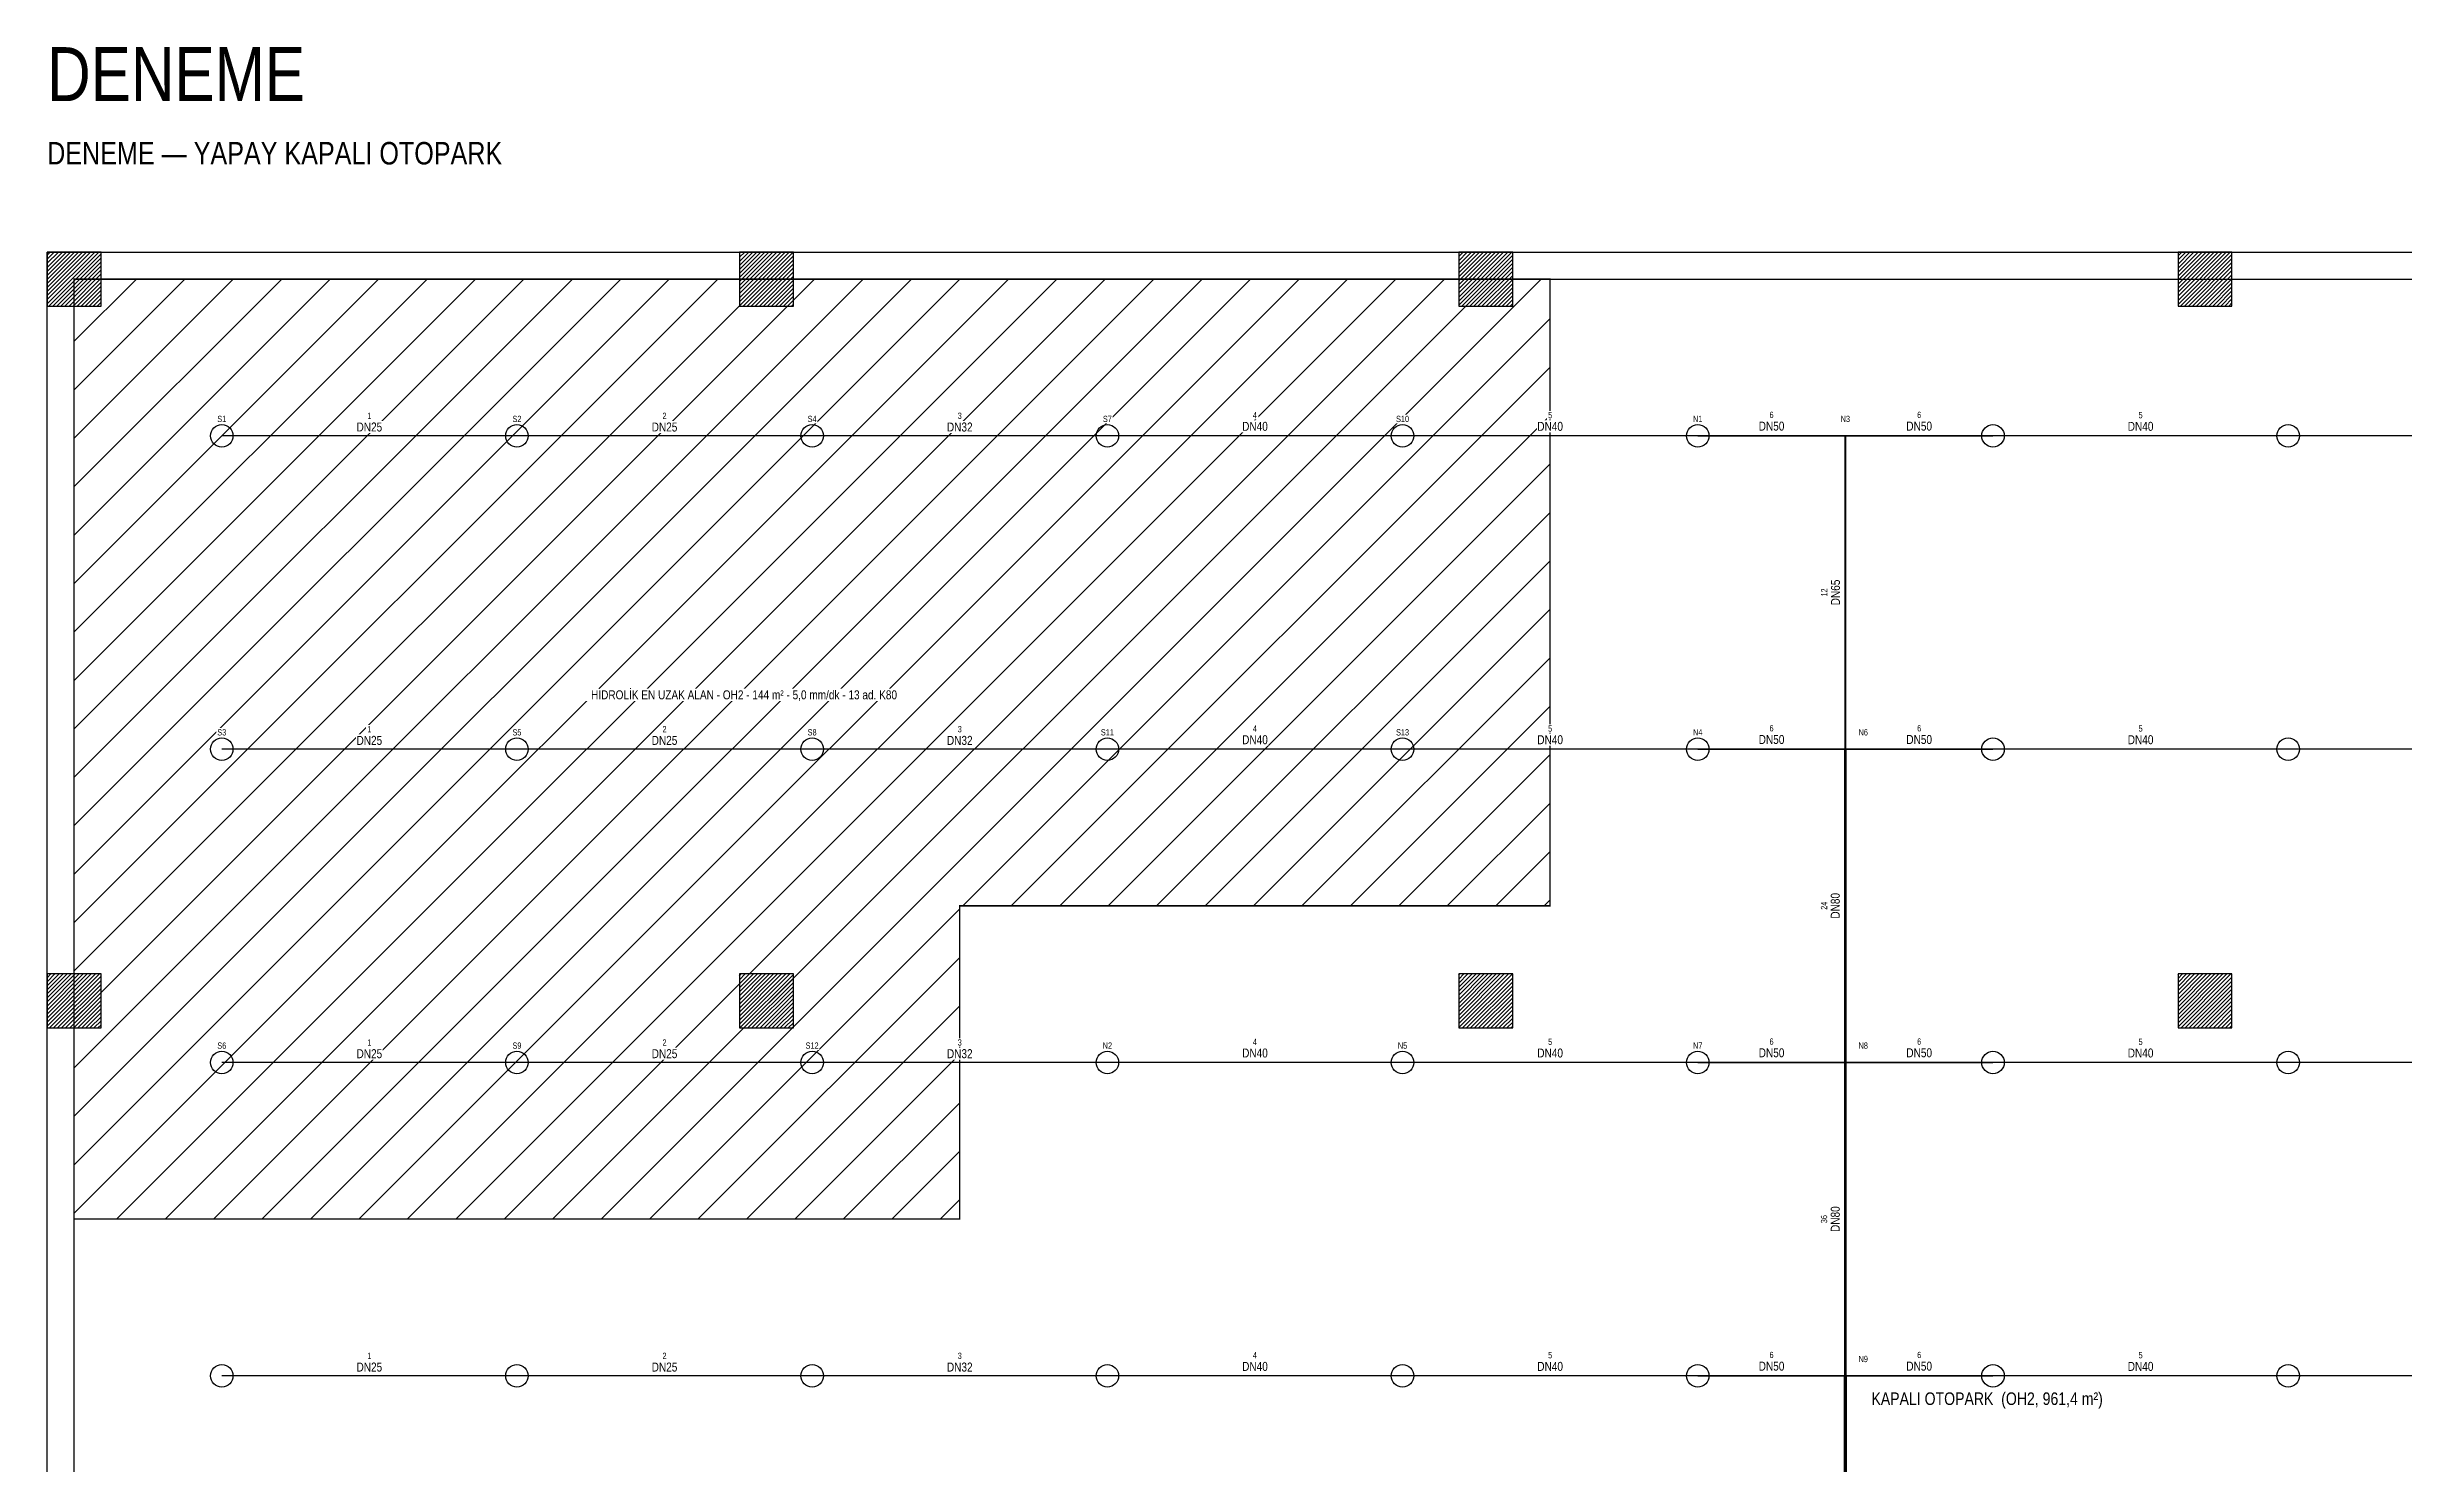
# Model space of a CAD drawing. Header units: centimetres. Extents: x 0 to 6680, y -426 to 2728.
# Drawn here: x 0 to 2622, y 1151 to 2728 of the extents above; entities that cross this region are included whole.
import ezdxf
from ezdxf.enums import TextEntityAlignment as Align

# ---------------------------------------------------------------- set-up
doc = ezdxf.new("R2010")
doc.units = ezdxf.units.CM
doc.linetypes.add('DASHED', pattern=[1.524, 1.27, -0.254])
for name, color, linetype in [('ROTAS-MIMARI-DUVAR', 8, 'Continuous'), ('ROTAS-MIMARI-KOLON', 8, 'Continuous'), ('ROTAS-MIMARI-KOLON-TARAMA', 9, 'Continuous'), ('ROTAS-MIMARI-MAHAL', 7, 'Continuous'), ('ROTAS-YANGIN-BASLIK', 7, 'Continuous'), ('ROTAS-YANGIN-DUGUM', 3, 'Continuous'), ('ROTAS-YANGIN-HIDROLIK-ALAN', 2, 'Continuous'), ('ROTAS-YANGIN-HIDROLIK-TARAMA', 8, 'Continuous'), ('ROTAS-YANGIN-SPR-BORU', 140, 'Continuous'), ('ROTAS-YANGIN-SPR-CAP', 141, 'Continuous'), ('ROTAS-YANGIN-SPRINKLER', 15, 'Continuous')]:
    doc.layers.add(name, color=color, linetype=linetype)
doc.styles.add('ROTAS', font='arial.ttf')

# ---------------------------------------------------------------- blocks, each defined once
blk = doc.blocks.new('ROTAS-SPR-DIK')
blk.add_circle((0, 0), 12.5)

msp = doc.modelspace()

# ---------------------------------------------------------------- hatches: boundary and pattern name
at = {"layer": 'ROTAS-MIMARI-KOLON-TARAMA'}
h = msp.add_hatch(dxfattribs=at)
h.set_pattern_fill('ANSI31')
h.paths.add_polyline_path([(0, 2440), (60, 2440), (60, 2500), (0, 2500)])
h = msp.add_hatch(dxfattribs=at)
h.set_pattern_fill('ANSI31')
h.paths.add_polyline_path([(770, 2440), (830, 2440), (830, 2500), (770, 2500)])
h = msp.add_hatch(dxfattribs=at)
h.set_pattern_fill('ANSI31')
h.paths.add_polyline_path([(1570, 2440), (1630, 2440), (1630, 2500), (1570, 2500)])
h = msp.add_hatch(dxfattribs=at)
h.set_pattern_fill('ANSI31')
h.paths.add_polyline_path([(2370, 2440), (2430, 2440), (2430, 2500), (2370, 2500)])
h = msp.add_hatch(dxfattribs=at)
h.set_pattern_fill('ANSI31')
h.paths.add_polyline_path([(0, 1637), (60, 1637), (60, 1697), (0, 1697)])
h = msp.add_hatch(dxfattribs=at)
h.set_pattern_fill('ANSI31')
h.paths.add_polyline_path([(770, 1637), (830, 1637), (830, 1697), (770, 1697)])
h = msp.add_hatch(dxfattribs=at)
h.set_pattern_fill('ANSI31')
h.paths.add_polyline_path([(1570, 1637), (1630, 1637), (1630, 1697), (1570, 1697)])
h = msp.add_hatch(dxfattribs=at)
h.set_pattern_fill('ANSI31')
h.paths.add_polyline_path([(2370, 1637), (2430, 1637), (2430, 1697), (2370, 1697)])
at = {"layer": 'ROTAS-YANGIN-HIDROLIK-TARAMA'}
h = msp.add_hatch(dxfattribs=at)
h.set_pattern_fill('ANSI31', scale=12)
h.paths.add_polyline_path([(30.033, 2469.986), (1671.667, 2469.986), (1671.667, 1772.814), (1014.967, 1772.814), (1014.967, 1424.314), (30.033, 1424.314)])

# ---------------------------------------------------------------- linework, layer by layer
at = {"layer": 'ROTAS-MIMARI-DUVAR'}
for p, q in [((0, 2500), (4000, 2500)), ((0, 0), (0, 2500)), ((30, 2470), (3970, 2470)), ((30, 30), (30, 2470))]:
    msp.add_line(p, q, dxfattribs=at)
at = {"layer": 'ROTAS-MIMARI-KOLON'}
for points in [[(0, 2440), (60, 2440), (60, 2500), (0, 2500)], [(770, 2440), (830, 2440), (830, 2500), (770, 2500)], [(1570, 2440), (1630, 2440), (1630, 2500), (1570, 2500)], [(2370, 2440), (2430, 2440), (2430, 2500), (2370, 2500)], [(0, 1637), (60, 1637), (60, 1697), (0, 1697)], [(770, 1637), (830, 1637), (830, 1697), (770, 1697)], [(1570, 1637), (1630, 1637), (1630, 1697), (1570, 1697)], [(2370, 1637), (2430, 1637), (2430, 1697), (2370, 1697)]]:
    msp.add_lwpolyline(points, close=True, dxfattribs=at)
at = {"layer": 'ROTAS-YANGIN-HIDROLIK-ALAN', "linetype": 'DASHED', "ltscale": 8, "const_width": 1.5}
msp.add_lwpolyline([(30.033, 2469.986), (1671.667, 2469.986), (1671.667, 1772.814), (1014.967, 1772.814), (1014.967, 1424.314), (30.033, 1424.314)], close=True, dxfattribs=at)
at = {"layer": 'ROTAS-YANGIN-SPR-BORU'}
for points in [[(522.5, 2295.7), (194.2, 2295.7)], [(850.8, 2295.7), (522.5, 2295.7)], [(1179.2, 2295.7), (850.8, 2295.7)], [(522.5, 1947.1), (194.2, 1947.1)], [(850.8, 1947.1), (522.5, 1947.1)], [(1179.2, 1947.1), (850.8, 1947.1)], [(522.5, 1598.6), (194.2, 1598.6)], [(850.8, 1598.6), (522.5, 1598.6)], [(1179.2, 1598.6), (850.8, 1598.6)], [(522.5, 1250), (194.2, 1250)], [(850.8, 1250), (522.5, 1250)], [(1179.2, 1250), (850.8, 1250)]]:
    msp.add_lwpolyline(points, dxfattribs=at)
for points, const_width in [([(1507.5, 2295.7), (1179.2, 2295.7)], 1.5), ([(1835.8, 2295.7), (1507.5, 2295.7)], 1.5), ([(2000, 2295.7), (1835.8, 2295.7)], 2), ([(2000, 1947.1), (2000, 2295.7)], 2.5), ([(2000, 2295.7), (2164.2, 2295.7)], 2), ([(2164.2, 2295.7), (2492.5, 2295.7)], 1.5), ([(2492.5, 2295.7), (2820.8, 2295.7)], 1.5), ([(1507.5, 1947.1), (1179.2, 1947.1)], 1.5), ([(1835.8, 1947.1), (1507.5, 1947.1)], 1.5), ([(2000, 1947.1), (1835.8, 1947.1)], 2), ([(2000, 1598.6), (2000, 1947.1)], 3), ([(2000, 1947.1), (2164.2, 1947.1)], 2), ([(2164.2, 1947.1), (2492.5, 1947.1)], 1.5), ([(2492.5, 1947.1), (2820.8, 1947.1)], 1.5), ([(2000, 1598.6), (1835.8, 1598.6)], 2), ([(2000, 1250), (2000, 1598.6)], 3), ([(2000, 1598.6), (2164.2, 1598.6)], 2), ([(1507.5, 1598.6), (1179.2, 1598.6)], 1.5), ([(1835.8, 1598.6), (1507.5, 1598.6)], 1.5), ([(2164.2, 1598.6), (2492.5, 1598.6)], 1.5), ([(2492.5, 1598.6), (2820.8, 1598.6)], 1.5), ([(1507.5, 1250), (1179.2, 1250)], 1.5), ([(1835.8, 1250), (1507.5, 1250)], 1.5), ([(2000, 1250), (1835.8, 1250)], 2), ([(2000, 901.4), (2000, 1250)], 4), ([(2000, 1250), (2164.2, 1250)], 2), ([(2164.2, 1250), (2492.5, 1250)], 1.5), ([(2492.5, 1250), (2820.8, 1250)], 1.5)]:
    msp.add_lwpolyline(points, dxfattribs=dict(at, const_width=const_width))

# ---------------------------------------------------------------- block references
at = {"layer": 'ROTAS-YANGIN-SPRINKLER'}
for p in [(194.2, 2295.7), (522.5, 2295.7), (850.8, 2295.7), (1179.2, 2295.7), (1507.5, 2295.7), (1835.8, 2295.7), (2164.2, 2295.7), (2492.5, 2295.7), (194.2, 1947.1), (522.5, 1947.1), (850.8, 1947.1), (1179.2, 1947.1), (1507.5, 1947.1), (1835.8, 1947.1), (2164.2, 1947.1), (2492.5, 1947.1), (194.2, 1598.6), (522.5, 1598.6), (850.8, 1598.6), (1179.2, 1598.6), (1507.5, 1598.6), (1835.8, 1598.6), (2164.2, 1598.6), (2492.5, 1598.6), (194.2, 1250), (522.5, 1250), (850.8, 1250), (1179.2, 1250), (1507.5, 1250), (1835.8, 1250), (2164.2, 1250), (2492.5, 1250)]:
    msp.add_blockref('ROTAS-SPR-DIK', p, dxfattribs=at)

# ---------------------------------------------------------------- texts
at = {"layer": 'ROTAS-YANGIN-BASLIK', "style": 'ROTAS', "width": 0.8}
for s, height, p in [('DENEME', 60, (0, 2650)), ('DENEME — YAPAY KAPALI OTOPARK', 25, (0, 2590))]:
    msp.add_text(s, height=height, dxfattribs=at).set_placement(p, align=Align.BOTTOM_LEFT)

# ---------------------------------------------------------------- next in the draw order: wipeouts: each hides what was drawn before it
for points in [[(188.32, 2309.7), (200.08, 2309.7), (200.08, 2319.15), (188.32, 2319.15)], [(343.55, 2298.7), (373.15, 2298.7), (373.15, 2312.2), (343.55, 2312.2)], [(516.62, 2309.7), (528.38, 2309.7), (528.38, 2319.15), (516.62, 2319.15)], [(671.85, 2298.7), (701.45, 2298.7), (701.45, 2312.2), (671.85, 2312.2)], [(844.92, 2309.7), (856.68, 2309.7), (856.68, 2319.15), (844.92, 2319.15)], [(1000.2, 2298.7), (1029.8, 2298.7), (1029.8, 2312.2), (1000.2, 2312.2)], [(1173.32, 2309.7), (1185.08, 2309.7), (1185.08, 2319.15), (1173.32, 2319.15)], [(1328.55, 2299.45), (1358.15, 2299.45), (1358.15, 2312.95), (1328.55, 2312.95)], [(1499.38, 2309.7), (1515.62, 2309.7), (1515.62, 2319.15), (1499.38, 2319.15)], [(1656.85, 2299.45), (1686.45, 2299.45), (1686.45, 2312.95), (1656.85, 2312.95)], [(1829.92, 2309.7), (1841.68, 2309.7), (1841.68, 2319.15), (1829.92, 2319.15)], [(1903.1, 2299.7), (1932.7, 2299.7), (1932.7, 2313.2), (1903.1, 2313.2)], [(1994.12, 2309.7), (2005.88, 2309.7), (2005.88, 2319.15), (1994.12, 2319.15)], [(2067.3, 2299.7), (2096.9, 2299.7), (2096.9, 2313.2), (2067.3, 2313.2)], [(2313.55, 2299.45), (2343.15, 2299.45), (2343.15, 2312.95), (2313.55, 2312.95)], [(1982.25, 2106.6), (1995.75, 2106.6), (1995.75, 2136.2), (1982.25, 2136.2)], [(577.894, 2000.773), (972.294, 2000.773), (972.294, 2014.273), (577.894, 2014.273)], [(188.32, 1961.1), (200.08, 1961.1), (200.08, 1970.55), (188.32, 1970.55)], [(516.62, 1961.1), (528.38, 1961.1), (528.38, 1970.55), (516.62, 1970.55)], [(844.92, 1961.1), (856.68, 1961.1), (856.68, 1970.55), (844.92, 1970.55)], [(1171.08, 1961.1), (1187.32, 1961.1), (1187.32, 1970.55), (1171.08, 1970.55)], [(1499.38, 1961.1), (1515.62, 1961.1), (1515.62, 1970.55), (1499.38, 1970.55)], [(1829.92, 1961.1), (1841.68, 1961.1), (1841.68, 1970.55), (1829.92, 1970.55)], [(2014, 1961.1), (2025.76, 1961.1), (2025.76, 1970.55), (2014, 1970.55)], [(343.55, 1950.1), (373.15, 1950.1), (373.15, 1963.6), (343.55, 1963.6)], [(671.85, 1950.1), (701.45, 1950.1), (701.45, 1963.6), (671.85, 1963.6)], [(1000.2, 1950.1), (1029.8, 1950.1), (1029.8, 1963.6), (1000.2, 1963.6)], [(1328.55, 1950.85), (1358.15, 1950.85), (1358.15, 1964.35), (1328.55, 1964.35)], [(1656.85, 1950.85), (1686.45, 1950.85), (1686.45, 1964.35), (1656.85, 1964.35)], [(1903.1, 1951.1), (1932.7, 1951.1), (1932.7, 1964.6), (1903.1, 1964.6)], [(2067.3, 1951.1), (2096.9, 1951.1), (2096.9, 1964.6), (2067.3, 1964.6)], [(2313.55, 1950.85), (2343.15, 1950.85), (2343.15, 1964.35), (2313.55, 1964.35)], [(1982, 1758.05), (1995.5, 1758.05), (1995.5, 1787.65), (1982, 1787.65)], [(188.32, 1612.6), (200.08, 1612.6), (200.08, 1622.05), (188.32, 1622.05)], [(343.55, 1601.6), (373.15, 1601.6), (373.15, 1615.1), (343.55, 1615.1)], [(516.62, 1612.6), (528.38, 1612.6), (528.38, 1622.05), (516.62, 1622.05)], [(671.85, 1601.6), (701.45, 1601.6), (701.45, 1615.1), (671.85, 1615.1)], [(842.68, 1612.6), (858.92, 1612.6), (858.92, 1622.05), (842.68, 1622.05)], [(1000.2, 1601.6), (1029.8, 1601.6), (1029.8, 1615.1), (1000.2, 1615.1)], [(1173.32, 1612.6), (1185.08, 1612.6), (1185.08, 1622.05), (1173.32, 1622.05)], [(1328.55, 1602.35), (1358.15, 1602.35), (1358.15, 1615.85), (1328.55, 1615.85)], [(1501.62, 1612.6), (1513.38, 1612.6), (1513.38, 1622.05), (1501.62, 1622.05)], [(1656.85, 1602.35), (1686.45, 1602.35), (1686.45, 1615.85), (1656.85, 1615.85)], [(1829.92, 1612.6), (1841.68, 1612.6), (1841.68, 1622.05), (1829.92, 1622.05)], [(1903.1, 1602.6), (1932.7, 1602.6), (1932.7, 1616.1), (1903.1, 1616.1)], [(2014, 1612.6), (2025.76, 1612.6), (2025.76, 1622.05), (2014, 1622.05)], [(2067.3, 1602.6), (2096.9, 1602.6), (2096.9, 1616.1), (2067.3, 1616.1)], [(2313.55, 1602.35), (2343.15, 1602.35), (2343.15, 1615.85), (2313.55, 1615.85)], [(1982, 1409.5), (1995.5, 1409.5), (1995.5, 1439.1), (1982, 1439.1)], [(343.55, 1253), (373.15, 1253), (373.15, 1266.5), (343.55, 1266.5)], [(671.85, 1253), (701.45, 1253), (701.45, 1266.5), (671.85, 1266.5)], [(1000.2, 1253), (1029.8, 1253), (1029.8, 1266.5), (1000.2, 1266.5)], [(1328.55, 1253.75), (1358.15, 1253.75), (1358.15, 1267.25), (1328.55, 1267.25)], [(1656.85, 1253.75), (1686.45, 1253.75), (1686.45, 1267.25), (1656.85, 1267.25)], [(1903.1, 1254), (1932.7, 1254), (1932.7, 1267.5), (1903.1, 1267.5)], [(2014, 1264), (2025.76, 1264), (2025.76, 1273.45), (2014, 1273.45)], [(2067.3, 1254), (2096.9, 1254), (2096.9, 1267.5), (2067.3, 1267.5)], [(2313.55, 1253.75), (2343.15, 1253.75), (2343.15, 1267.25), (2313.55, 1267.25)], [(2016, 1215.1), (2299.36, 1215.1), (2299.36, 1234), (2016, 1234)]]:
    msp.add_wipeout(points)

# ---------------------------------------------------------------- next in the draw order: texts
at = {"layer": 'ROTAS-MIMARI-MAHAL', "style": 'ROTAS', "width": 0.8}
msp.add_text('KAPALI OTOPARK  (OH2, 961,4 m²)', height=14, dxfattribs=at).set_placement((2157.68, 1224.55), align=Align.MIDDLE_CENTER)
at = {"layer": 'ROTAS-YANGIN-DUGUM', "style": 'ROTAS', "width": 0.8}
for s, p in [('S1', (194.2, 2314.425)), ('S2', (522.5, 2314.425)), ('S4', (850.8, 2314.425)), ('S7', (1179.2, 2314.425)), ('S10', (1507.5, 2314.425)), ('N1', (1835.8, 2314.425)), ('N3', (2000, 2314.425)), ('S3', (194.2, 1965.825)), ('S5', (522.5, 1965.825)), ('S8', (850.8, 1965.825)), ('S11', (1179.2, 1965.825)), ('S13', (1507.5, 1965.825)), ('N4', (1835.8, 1965.825)), ('N6', (2019.88, 1965.825)), ('S6', (194.2, 1617.325)), ('S9', (522.5, 1617.325)), ('S12', (850.8, 1617.325)), ('N2', (1179.2, 1617.325)), ('N5', (1507.5, 1617.325)), ('N7', (1835.8, 1617.325)), ('N8', (2019.88, 1617.325)), ('N9', (2019.88, 1268.725))]:
    msp.add_text(s, height=7, dxfattribs=at).set_placement(p, align=Align.MIDDLE_CENTER)
at = {"layer": 'ROTAS-YANGIN-HIDROLIK-ALAN', "style": 'ROTAS', "width": 0.8}
msp.add_text('HİDROLİK EN UZAK ALAN - OH2 - 144 m² - 5,0 mm/dk - 13 ad. K80', height=10, dxfattribs=at).set_placement((775.094, 2007.523), align=Align.MIDDLE_CENTER)
at = {"layer": 'ROTAS-YANGIN-SPR-CAP', "style": 'ROTAS', "width": 0.8}
for s, p in [('DN25', (358.35, 2305.45)), ('DN25', (686.65, 2305.45)), ('DN32', (1015, 2305.45)), ('DN40', (1343.35, 2306.2)), ('DN40', (1671.65, 2306.2)), ('DN50', (1917.9, 2306.45)), ('DN50', (2082.1, 2306.45)), ('DN40', (2328.35, 2306.2)), ('DN25', (358.35, 1956.85)), ('DN25', (686.65, 1956.85)), ('DN32', (1015, 1956.85)), ('DN40', (1343.35, 1957.6)), ('DN40', (1671.65, 1957.6)), ('DN50', (1917.9, 1957.85)), ('DN50', (2082.1, 1957.85)), ('DN40', (2328.35, 1957.6)), ('DN25', (358.35, 1608.35)), ('DN25', (686.65, 1608.35)), ('DN32', (1015, 1608.35)), ('DN40', (1343.35, 1609.1)), ('DN40', (1671.65, 1609.1)), ('DN50', (1917.9, 1609.35)), ('DN50', (2082.1, 1609.35)), ('DN40', (2328.35, 1609.1)), ('DN25', (358.35, 1259.75)), ('DN25', (686.65, 1259.75)), ('DN32', (1015, 1259.75)), ('DN40', (1343.35, 1260.5)), ('DN40', (1671.65, 1260.5)), ('DN50', (1917.9, 1260.75)), ('DN50', (2082.1, 1260.75)), ('DN40', (2328.35, 1260.5))]:
    msp.add_text(s, height=10, dxfattribs=at).set_placement(p, align=Align.MIDDLE_CENTER)
for s, p in [('DN65', (1989, 2121.4)), ('DN80', (1988.75, 1772.85)), ('DN80', (1988.75, 1424.3))]:
    msp.add_text(s, height=10, rotation=90, dxfattribs=at).set_placement(p, align=Align.MIDDLE_CENTER)

# ---------------------------------------------------------------- next in the draw order: wipeouts: each hides what was drawn before it
for points in [[(354.71, 2313.2), (361.99, 2313.2), (361.99, 2322.65), (354.71, 2322.65)], [(683.01, 2313.2), (690.29, 2313.2), (690.29, 2322.65), (683.01, 2322.65)], [(1011.36, 2313.2), (1018.64, 2313.2), (1018.64, 2322.65), (1011.36, 2322.65)], [(1339.71, 2313.95), (1346.99, 2313.95), (1346.99, 2323.4), (1339.71, 2323.4)], [(1668.01, 2313.95), (1675.29, 2313.95), (1675.29, 2323.4), (1668.01, 2323.4)], [(1914.26, 2314.2), (1921.54, 2314.2), (1921.54, 2323.65), (1914.26, 2323.65)], [(2078.46, 2314.2), (2085.74, 2314.2), (2085.74, 2323.65), (2078.46, 2323.65)], [(2324.71, 2313.95), (2331.99, 2313.95), (2331.99, 2323.4), (2324.71, 2323.4)], [(1971.8, 2115.52), (1981.25, 2115.52), (1981.25, 2127.28), (1971.8, 2127.28)], [(354.71, 1964.6), (361.99, 1964.6), (361.99, 1974.05), (354.71, 1974.05)], [(683.01, 1964.6), (690.29, 1964.6), (690.29, 1974.05), (683.01, 1974.05)], [(1011.36, 1964.6), (1018.64, 1964.6), (1018.64, 1974.05), (1011.36, 1974.05)], [(1339.71, 1965.35), (1346.99, 1965.35), (1346.99, 1974.8), (1339.71, 1974.8)], [(1668.01, 1965.35), (1675.29, 1965.35), (1675.29, 1974.8), (1668.01, 1974.8)], [(1914.26, 1965.6), (1921.54, 1965.6), (1921.54, 1975.05), (1914.26, 1975.05)], [(2078.46, 1965.6), (2085.74, 1965.6), (2085.74, 1975.05), (2078.46, 1975.05)], [(2324.71, 1965.35), (2331.99, 1965.35), (2331.99, 1974.8), (2324.71, 1974.8)], [(1971.55, 1766.97), (1981, 1766.97), (1981, 1778.73), (1971.55, 1778.73)], [(1339.71, 1616.85), (1346.99, 1616.85), (1346.99, 1626.3), (1339.71, 1626.3)], [(1668.01, 1616.85), (1675.29, 1616.85), (1675.29, 1626.3), (1668.01, 1626.3)], [(1914.26, 1617.1), (1921.54, 1617.1), (1921.54, 1626.55), (1914.26, 1626.55)], [(2078.46, 1617.1), (2085.74, 1617.1), (2085.74, 1626.55), (2078.46, 1626.55)], [(2324.71, 1616.85), (2331.99, 1616.85), (2331.99, 1626.3), (2324.71, 1626.3)], [(354.71, 1616.1), (361.99, 1616.1), (361.99, 1625.55), (354.71, 1625.55)], [(683.01, 1616.1), (690.29, 1616.1), (690.29, 1625.55), (683.01, 1625.55)], [(1011.36, 1616.1), (1018.64, 1616.1), (1018.64, 1625.55), (1011.36, 1625.55)], [(1971.55, 1418.42), (1981, 1418.42), (1981, 1430.18), (1971.55, 1430.18)], [(354.71, 1267.5), (361.99, 1267.5), (361.99, 1276.95), (354.71, 1276.95)], [(683.01, 1267.5), (690.29, 1267.5), (690.29, 1276.95), (683.01, 1276.95)], [(1011.36, 1267.5), (1018.64, 1267.5), (1018.64, 1276.95), (1011.36, 1276.95)], [(1339.71, 1268.25), (1346.99, 1268.25), (1346.99, 1277.7), (1339.71, 1277.7)], [(1668.01, 1268.25), (1675.29, 1268.25), (1675.29, 1277.7), (1668.01, 1277.7)], [(1914.26, 1268.5), (1921.54, 1268.5), (1921.54, 1277.95), (1914.26, 1277.95)], [(2078.46, 1268.5), (2085.74, 1268.5), (2085.74, 1277.95), (2078.46, 1277.95)], [(2324.71, 1268.25), (2331.99, 1268.25), (2331.99, 1277.7), (2324.71, 1277.7)]]:
    msp.add_wipeout(points)

# ---------------------------------------------------------------- next in the draw order: texts
for s, p in [('1', (358.35, 2317.925)), ('2', (686.65, 2317.925)), ('3', (1015, 2317.925)), ('4', (1343.35, 2318.675)), ('5', (1671.65, 2318.675)), ('6', (1917.9, 2318.925)), ('6', (2082.1, 2318.925)), ('5', (2328.35, 2318.675)), ('1', (358.35, 1969.325)), ('2', (686.65, 1969.325)), ('3', (1015, 1969.325)), ('4', (1343.35, 1970.075)), ('5', (1671.65, 1970.075)), ('6', (1917.9, 1970.325)), ('6', (2082.1, 1970.325)), ('5', (2328.35, 1970.075)), ('1', (358.35, 1620.825)), ('2', (686.65, 1620.825)), ('3', (1015, 1620.825)), ('4', (1343.35, 1621.575)), ('5', (1671.65, 1621.575)), ('6', (1917.9, 1621.825)), ('6', (2082.1, 1621.825)), ('5', (2328.35, 1621.575)), ('1', (358.35, 1272.225)), ('2', (686.65, 1272.225)), ('3', (1015, 1272.225)), ('4', (1343.35, 1272.975)), ('5', (1671.65, 1272.975)), ('6', (1917.9, 1273.225)), ('6', (2082.1, 1273.225)), ('5', (2328.35, 1272.975))]:
    msp.add_text(s, height=7, dxfattribs=at).set_placement(p, align=Align.MIDDLE_CENTER)
for s, p in [('12', (1976.525, 2121.4)), ('24', (1976.275, 1772.85)), ('36', (1976.275, 1424.3))]:
    msp.add_text(s, height=7, rotation=90, dxfattribs=at).set_placement(p, align=Align.MIDDLE_CENTER)

doc.saveas('drawing.dxf')
